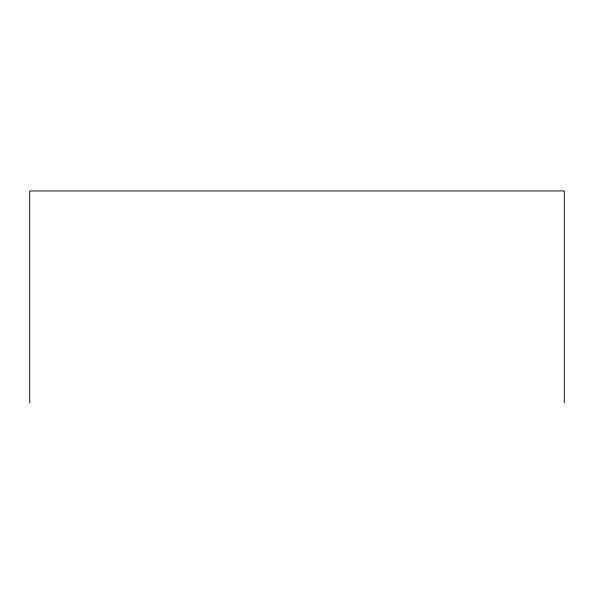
<?xml version="1.0" encoding="UTF-8"?>
<svg xmlns="http://www.w3.org/2000/svg" width="594" height="594" viewBox="0 0 594 594"><rect width="100%" height="100%" fill="white"/><g stroke="black" fill="none" stroke-linecap="round" stroke-linejoin="round"><path stroke-width="0.89" d="M564.3 403.051L564.3 190.949L29.7 190.949L29.7 403.051"/></g></svg>
